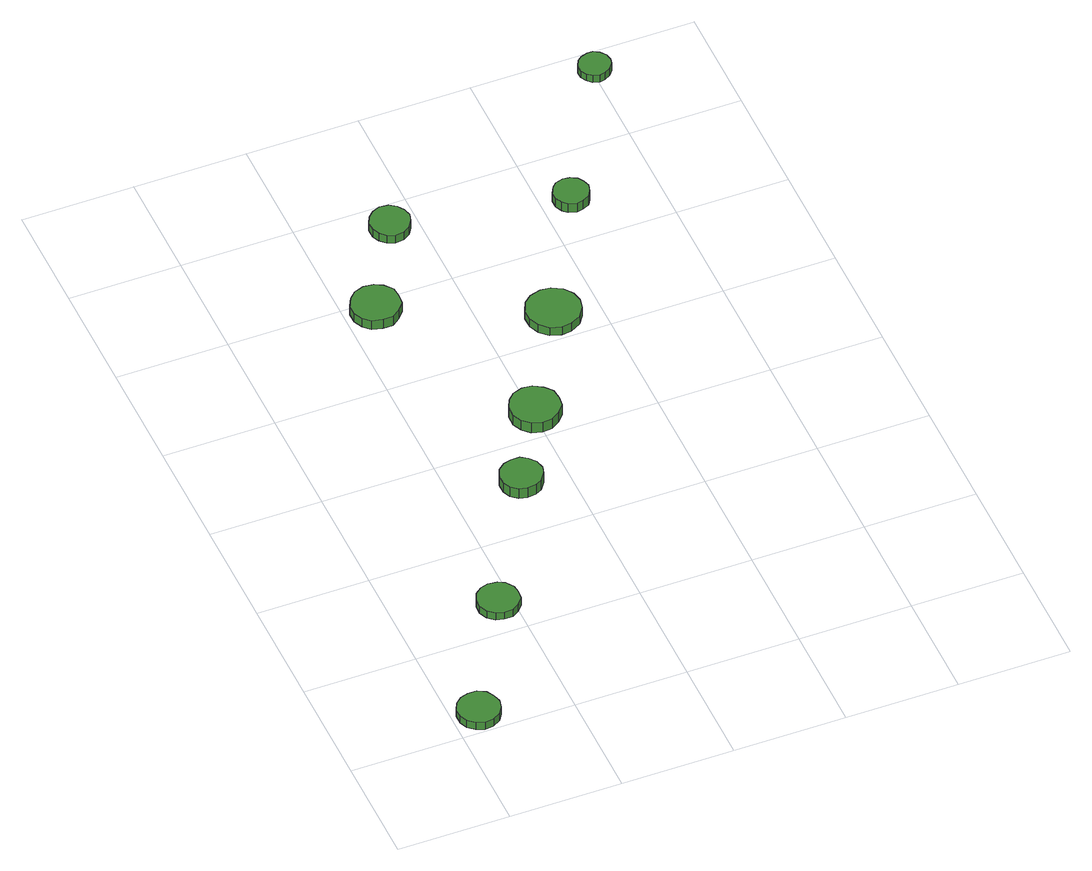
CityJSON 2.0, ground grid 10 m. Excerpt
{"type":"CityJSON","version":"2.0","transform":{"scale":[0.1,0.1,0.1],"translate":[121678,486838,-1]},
"CityObjects":{
"tree1":{"type":"SolitaryVegetationObject","attributes":{"function":"something"},"geometry":[{"type":"MultiSurface","lod":"1","boundaries":[[[0,1,2,3,4,5,6,7,8,9,10,11,12,13,14]],[[15,16,17,18,19,20,21,22,23,24,25,26,27,28,29]],[[0,29,28,1]],[[1,28,27,2]],[[2,27,26,3]],[[3,26,25,4]],[[4,25,24,5]],[[5,24,23,6]],[[6,23,22,7]],[[7,22,21,8]],[[8,21,20,9]],[[9,20,19,10]],[[10,19,18,11]],[[11,18,17,12]],[[12,17,16,13]],[[13,16,15,14]],[[14,15,29,0]]]}]},
"tree2":{"type":"SolitaryVegetationObject","attributes":{"function":"something"},"geometry":[{"type":"MultiSurface","lod":"1","boundaries":[[[30,31,32,33,34,35,36,37,38,39,40,41,42,43,44]],[[45,46,47,48,49,50,51,52,53,54,55,56,57,58,59]],[[30,59,58,31]],[[31,58,57,32]],[[32,57,56,33]],[[33,56,55,34]],[[34,55,54,35]],[[35,54,53,36]],[[36,53,52,37]],[[37,52,51,38]],[[38,51,50,39]],[[39,50,49,40]],[[40,49,48,41]],[[41,48,47,42]],[[42,47,46,43]],[[43,46,45,44]],[[44,45,59,30]]]}]},
"tree3":{"type":"SolitaryVegetationObject","attributes":{"function":"something"},"geometry":[{"type":"MultiSurface","lod":"1","boundaries":[[[60,61,62,63,64,65,66,67,68,69,70,71,72,73,74]],[[75,76,77,78,79,80,81,82,83,84,85,86,87,88,89]],[[60,89,88,61]],[[61,88,87,62]],[[62,87,86,63]],[[63,86,85,64]],[[64,85,84,65]],[[65,84,83,66]],[[66,83,82,67]],[[67,82,81,68]],[[68,81,80,69]],[[69,80,79,70]],[[70,79,78,71]],[[71,78,77,72]],[[72,77,76,73]],[[73,76,75,74]],[[74,75,89,60]]]}]},
"tree4":{"type":"SolitaryVegetationObject","attributes":{"function":"something"},"geometry":[{"type":"MultiSurface","lod":"1","boundaries":[[[90,91,92,93,94,95,96,97,98,99,100,101,102,103,104]],[[105,106,107,108,109,110,111,112,113,114,115,116,117,118,119]],[[90,119,118,91]],[[91,118,117,92]],[[92,117,116,93]],[[93,116,115,94]],[[94,115,114,95]],[[95,114,113,96]],[[96,113,112,97]],[[97,112,111,98]],[[98,111,110,99]],[[99,110,109,100]],[[100,109,108,101]],[[101,108,107,102]],[[102,107,106,103]],[[103,106,105,104]],[[104,105,119,90]]]}]},
"tree5":{"type":"SolitaryVegetationObject","attributes":{"function":"something"},"geometry":[{"type":"MultiSurface","lod":"1","boundaries":[[[120,121,122,123,124,125,126,127,128,129,130,131,132,133,134]],[[135,136,137,138,139,140,141,142,143,144,145,146,147,148,149]],[[120,149,148,121]],[[121,148,147,122]],[[122,147,146,123]],[[123,146,145,124]],[[124,145,144,125]],[[125,144,143,126]],[[126,143,142,127]],[[127,142,141,128]],[[128,141,140,129]],[[129,140,139,130]],[[130,139,138,131]],[[131,138,137,132]],[[132,137,136,133]],[[133,136,135,134]],[[134,135,149,120]]]}]},
"tree6":{"type":"SolitaryVegetationObject","attributes":{"function":"something"},"geometry":[{"type":"MultiSurface","lod":"1","boundaries":[[[150,151,152,153,154,155,156,157,158,159,160,161,162,163,164]],[[165,166,167,168,169,170,171,172,173,174,175,176,177,178,179]],[[150,179,178,151]],[[151,178,177,152]],[[152,177,176,153]],[[153,176,175,154]],[[154,175,174,155]],[[155,174,173,156]],[[156,173,172,157]],[[157,172,171,158]],[[158,171,170,159]],[[159,170,169,160]],[[160,169,168,161]],[[161,168,167,162]],[[162,167,166,163]],[[163,166,165,164]],[[164,165,179,150]]]}]},
"tree7":{"type":"SolitaryVegetationObject","attributes":{"function":"something"},"geometry":[{"type":"MultiSurface","lod":"1","boundaries":[[[180,181,182,183,184,185,186,187,188,189,190,191,192,193,194]],[[195,196,197,198,199,200,201,202,203,204,205,206,207,208,209]],[[180,209,208,181]],[[181,208,207,182]],[[182,207,206,183]],[[183,206,205,184]],[[184,205,204,185]],[[185,204,203,186]],[[186,203,202,187]],[[187,202,201,188]],[[188,201,200,189]],[[189,200,199,190]],[[190,199,198,191]],[[191,198,197,192]],[[192,197,196,193]],[[193,196,195,194]],[[194,195,209,180]]]}]},
"tree8":{"type":"SolitaryVegetationObject","attributes":{"function":"something"},"geometry":[{"type":"MultiSurface","lod":"1","boundaries":[[[210,211,212,213,214,215,216,217,218,219,220,221,222,223,224]],[[225,226,227,228,229,230,231,232,233,234,235,236,237,238,239]],[[210,239,238,211]],[[211,238,237,212]],[[212,237,236,213]],[[213,236,235,214]],[[214,235,234,215]],[[215,234,233,216]],[[216,233,232,217]],[[217,232,231,218]],[[218,231,230,219]],[[219,230,229,220]],[[220,229,228,221]],[[221,228,227,222]],[[222,227,226,223]],[[223,226,225,224]],[[224,225,239,210]]]}]},
"tree9":{"type":"SolitaryVegetationObject","attributes":{"function":"something"},"geometry":[{"type":"MultiSurface","lod":"1","boundaries":[[[240,241,242,243,244,245,246,247,248,249,250,251,252,253,254]],[[255,256,257,258,259,260,261,262,263,264,265,266,267,268,269]],[[240,269,268,241]],[[241,268,267,242]],[[242,267,266,243]],[[243,266,265,244]],[[244,265,264,245]],[[245,264,263,246]],[[246,263,262,247]],[[247,262,261,248]],[[248,261,260,249]],[[249,260,259,250]],[[250,259,258,251]],[[251,258,257,252]],[[252,257,256,253]],[[253,256,255,254]],[[254,255,269,240]]]}]}
},
"vertices":[
[41,19,16],[39,26,16],[35,33,16],[28,37,16],[20,37,16],[13,35,16],[7,30,16],[4,23,16],[4,15,16],[7,8,16],[13,3,16],[20,0,16],[28,1,16],[35,5,16],[39,11,16],[39,11,8],[35,5,8],[28,1,8],[20,0,8],[13,3,8],[7,8,8],[4,15,8],[4,23,8],[7,30,8],[13,35,8],[20,37,8],[28,37,8],[35,33,8],[39,26,8],[41,19,8],
[105,132,15],[104,139,15],[99,146,15],[93,149,15],[85,150,15],[78,148,15],[72,143,15],[69,136,15],[69,128,15],[72,121,15],[78,116,15],[85,114,15],[93,114,15],[99,118,15],[104,124,15],[104,124,7],[99,118,7],[93,114,7],[85,114,7],[78,116,7],[72,121,7],[69,128,7],[69,136,7],[72,143,7],[78,148,7],[85,150,7],[93,149,7],[99,146,7],[104,139,7],[105,132,7],
[179,257,17],[177,265,17],[172,271,17],[166,275,17],[158,275,17],[151,273,17],[145,268,17],[142,261,17],[142,253,17],[145,246,17],[151,241,17],[158,239,17],[166,240,17],[172,243,17],[177,250,17],[177,250,6],[172,243,6],[166,240,6],[158,239,6],[151,241,6],[145,246,6],[142,253,6],[142,261,6],[145,268,6],[151,273,6],[158,275,6],[166,275,6],[172,271,6],[177,265,6],[179,257,6],
[148,489,16],[147,498,16],[141,505,16],[134,509,16],[125,510,16],[116,507,16],[110,501,16],[106,493,16],[106,484,16],[110,476,16],[116,470,16],[125,468,16],[134,468,16],[141,473,16],[147,480,16],[147,480,6],[141,473,6],[134,468,6],[125,468,6],[116,470,6],[110,476,6],[106,484,6],[106,493,6],[110,501,6],[116,507,6],[125,510,6],[134,509,6],[141,505,6],[147,498,6],[148,489,6],
[223,327,17],[222,336,17],[216,343,17],[208,348,17],[199,349,17],[190,346,17],[184,340,17],[180,332,17],[180,322,17],[184,314,17],[190,308,17],[199,305,17],[208,306,17],[216,311,17],[222,318,17],[222,318,6],[216,311,6],[208,306,6],[199,305,6],[190,308,6],[184,314,6],[180,322,6],[180,332,6],[184,340,6],[190,346,6],[199,349,6],[208,348,6],[216,343,6],[222,336,6],[223,327,6],
[193,573,16],[191,580,16],[187,586,16],[181,590,16],[173,591,16],[166,588,16],[161,583,16],[158,577,16],[158,569,16],[161,563,16],[166,558,16],[173,555,16],[181,556,16],[187,560,16],[191,566,16],[191,566,7],[187,560,7],[181,556,7],[173,555,7],[166,558,7],[161,563,7],[158,569,7],[158,577,7],[161,583,7],[166,588,7],[173,591,7],[181,590,7],[187,586,7],[191,580,7],[193,573,7],
[284,428,15],[282,437,15],[276,445,15],[267,450,15],[258,451,15],[248,448,15],[241,442,15],[237,433,15],[237,423,15],[241,414,15],[248,407,15],[258,404,15],[267,405,15],[276,410,15],[282,418,15],[282,418,6],[276,410,6],[267,405,6],[258,404,6],[248,407,6],[241,414,6],[237,423,6],[237,433,6],[241,442,6],[248,448,6],[258,451,6],[267,450,6],[276,445,6],[282,437,6],[284,428,6],
[342,548,16],[340,554,16],[337,559,16],[331,562,16],[325,563,16],[318,561,16],[314,557,16],[311,551,16],[311,544,16],[314,538,16],[318,534,16],[325,532,16],[331,533,16],[337,536,16],[340,541,16],[340,541,6],[337,536,6],[331,533,6],[325,532,6],[318,534,6],[314,538,6],[311,544,6],[311,551,6],[314,557,6],[318,561,6],[325,563,6],[331,562,6],[337,559,6],[340,554,6],[342,548,6],
[416,678,15],[415,684,15],[411,689,15],[406,692,15],[401,692,15],[395,690,15],[391,687,15],[388,681,15],[388,675,15],[391,670,15],[395,666,15],[401,664,15],[406,665,15],[411,668,15],[415,673,15],[415,673,7],[411,668,7],[406,665,7],[401,664,7],[395,666,7],[391,670,7],[388,675,7],[388,681,7],[391,687,7],[395,690,7],[401,692,7],[406,692,7],[411,689,7],[415,684,7],[416,678,7]
]}
